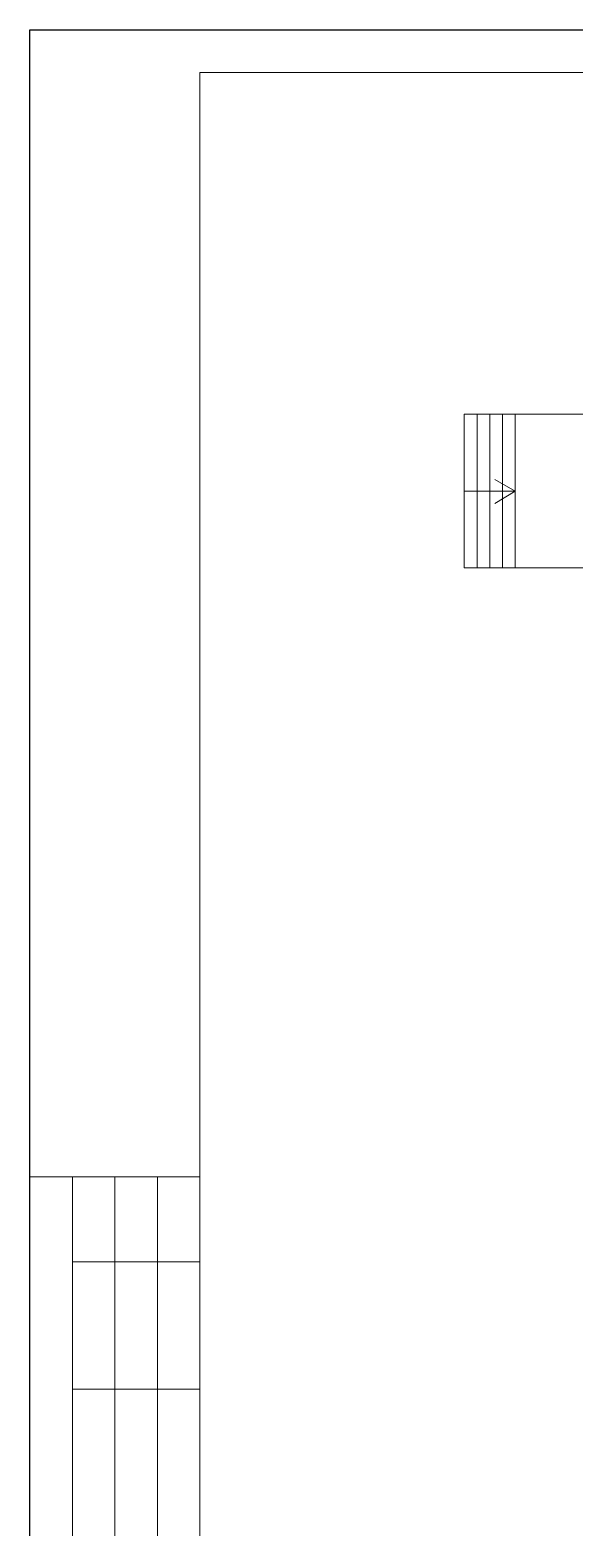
# Model space of a CAD drawing. Header units: metres. Extents: x 0 to 82, y 0 to 58.
# Drawn here: x 0 to 12.81, y 22.75 to 58 of the extents above; entities that cross this region are included whole.
import ezdxf

# ---------------------------------------------------------------- set-up
doc = ezdxf.new("R2010")
doc.units = ezdxf.units.M
doc.header["$MEASUREMENT"] = 0
doc.layers.add('Level 50', color=7, linetype='Continuous', lineweight=0)
doc.layers.add('Level 63', color=7, linetype='Continuous', lineweight=0)
doc.layers.add('YOLO_FRAME', color=1, linetype='Continuous')

msp = doc.modelspace()

# ---------------------------------------------------------------- linework, layer by layer
at = {"color": 7, "linetype": 'Continuous', "lineweight": 0}
for p, q in [((13.42482001, 48.95294122), (10.22482001, 48.95294122)), ((10.22482001, 48.95294122), (10.22482001, 45.33294122)), ((10.52482001, 48.95294122), (10.52482001, 45.33294122)), ((10.82482001, 48.95294122), (10.82482001, 45.33294122)), ((11.12482001, 48.95294122), (11.12482001, 45.33294122)), ((11.42482001, 48.95294122), (11.42482001, 45.33294122)), ((11.42482001, 47.14294122), (10.94463319, 47.41370195)), ((10.22482001, 47.14294122), (11.42482001, 47.14294122)), ((11.42482001, 47.14294122), (10.94580639, 46.85317551)), ((13.42482001, 45.33294122), (10.22482001, 45.33294122))]:
    msp.add_line(p, q, dxfattribs=at)
at = {"layer": 'Level 50', "color": 7, "linetype": 'Continuous', "lineweight": 0}
for p, q in [((-0.00003055, 58.00004231), (81.99996945, 58.00004231)), ((-0.00003055, 0.00004231), (-0.00003055, 58.00004231))]:
    msp.add_line(p, q, dxfattribs=at)
at = {"layer": 'Level 50', "color": 7, "linetype": 'Continuous', "lineweight": 13}
for q in [(80.99996945, 57.00004231), (3.99996945, 1.00004231)]:
    msp.add_line((3.99996945, 57.00004231), q, dxfattribs=at)
at = {"layer": 'Level 63', "color": 7, "linetype": 'Continuous', "lineweight": 13}
for p, q in [((-0.00003055, 31.00004231), (3.99996945, 31.00004231)), ((-0.00003055, 31.00004231), (-0.00003055, 18.00004231)), ((0.99996945, 31.00004231), (0.99996945, 18.00004231)), ((1.99996945, 31.00004231), (1.99996945, 18.00004231)), ((2.99996945, 31.00004231), (2.99996945, 18.00004231)), ((0.99996945, 29.00004231), (3.99996945, 29.00004231)), ((0.99996945, 26.00004231), (3.99996945, 26.00004231))]:
    msp.add_line(p, q, dxfattribs=at)
at = {"layer": 'YOLO_FRAME'}
msp.add_lwpolyline([(-0.00003055, 58.00004231), (81.99996945, 58.00004231), (81.99996945, 0.00004231), (-0.00003055, 0.00004231)], close=True, dxfattribs=at)

doc.saveas('drawing.dxf')
